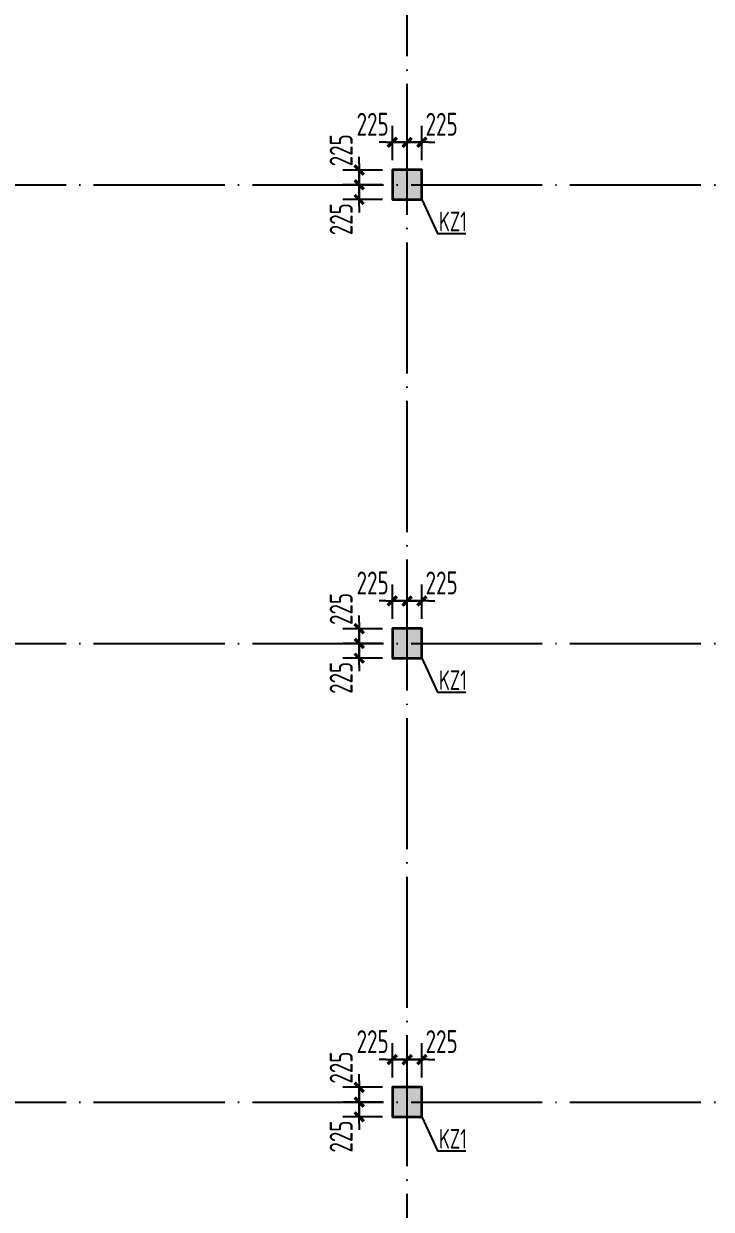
# Model space of a CAD drawing. Extents: x 8243024 to 8945023, y 669070 to 951310.
# Drawn here: x 8509716 to 8520200, y 915122 to 933216 of the extents above; entities that cross this region are included whole.
import ezdxf

# ---------------------------------------------------------------- set-up
doc = ezdxf.new("R2010")
doc.units = 0
doc.header["$LTSCALE"] = 1000
doc.linetypes.add('DOTE', pattern=[2.42, 2, -0.2, 0.02, -0.2])
doc.layers.get('0').update_dxf_attribs({"linetype": 'CONTINUOUS'})
doc.layers.get('Defpoints').update_dxf_attribs({"linetype": 'CONTINUOUS'})
for name, color, linetype in [('DIM', 3, 'CONTINUOUS'), ('DOTE', 1, 'DOTE'), ('PUB_TEXT', 7, 'CONTINUOUS'), ('柱涂实', 54, 'CONTINUOUS')]:
    doc.layers.add(name, color=color, linetype=linetype)
doc.layers.add('柱', color=2, linetype='CONTINUOUS', lineweight=35)
doc.styles.add('HZTXT', font='tssdeng.shx', dxfattribs={"width": 0.75, "bigfont": 'HZTXT.shx'})
doc.styles.add('TSSD_Dimension', font='Tssdeng.shx', dxfattribs={"width": 0.7, "bigfont": 'tssdchn.shx'})
doc.dimstyles.new('TSSD_100_100$0', dxfattribs={"dimtxt": 350, "dimasz": 100, "dimexe": 250, "dimexo": 150, "dimgap": 100, "dimtad": 1, "dimdec": 0, "dimzin": 0, "dimdsep": 46, "dimtxsty": 'TSSD_Dimension', "dimblk": '_TSDBK', "dimblk1": '_TSDBK', "dimblk2": '_TSDBK', "dimsah": 1, "dimcen": 0, "dimclrt": 7, "dimadec": 0, "dimazin": 0, "dimtfac": 1, "dimtdec": 0, "dimtix": 1, "dimtmove": 2, "dimatfit": 3, "dimldrblk": '_TSDBK', "dimfxl": 0, "dimtolj": 1, "dimtzin": 0, "dimarcsym": 0})

# ---------------------------------------------------------------- blocks, each defined once
blk = doc.blocks.new('_TSDBK')
blk.add_line((-1, 0), (1.5, 0))
at = {"const_width": 0.5}
blk.add_lwpolyline([(-0.7, -0.7), (0.7, 0.7)], dxfattribs=at)
blk = doc.blocks.new('*D1142')
at = {"layer": 'Defpoints', "color": 0}
for p in [(8515337, 916983), (8514831, 916758), (8515337, 916758)]:
    blk.add_point(p, dxfattribs=at)
at = {"layer": 'DIM', "color": 0, "lineweight": -2}
for p, q in [((8514831, 917083), (8514831, 917183)), ((8515187, 916983), (8514581, 916983)), ((8514831, 916983), (8514831, 916758)), ((8515187, 916758), (8514581, 916758)), ((8514831, 916658), (8514831, 916558))]:
    blk.add_line(p, q, dxfattribs=at)
at = {"layer": 'DIM', "color": 0, "lineweight": -2, "xscale": 100, "yscale": 100, "zscale": 100}
for p, rotation in [((8514831, 916983), 270), ((8514831, 916758), 90)]:
    blk.add_blockref('_TSDBK', p, dxfattribs=dict(at, rotation=rotation))
at = {"layer": 'DIM', "color": 7, "insert": (8514556, 917284), "char_height": 350, "attachment_point": 5, "rotation": 90, "style": 'TSSD_Dimension'}
blk.add_mtext('\\A1;225', dxfattribs=at)
blk = doc.blocks.new('*D1143')
at = {"layer": 'Defpoints', "color": 0}
for p in [(8515337, 916758), (8514831, 916533), (8515337, 916533)]:
    blk.add_point(p, dxfattribs=at)
at = {"layer": 'DIM', "color": 0, "lineweight": -2}
for p, q in [((8514831, 916858), (8514831, 916958)), ((8515187, 916758), (8514581, 916758)), ((8514831, 916758), (8514831, 916533)), ((8515187, 916533), (8514581, 916533)), ((8514831, 916433), (8514831, 916333))]:
    blk.add_line(p, q, dxfattribs=at)
at = {"layer": 'DIM', "color": 0, "lineweight": -2, "xscale": 100, "yscale": 100, "zscale": 100}
for p, rotation in [((8514831, 916758), 270), ((8514831, 916533), 90)]:
    blk.add_blockref('_TSDBK', p, dxfattribs=dict(at, rotation=rotation))
at = {"layer": 'DIM', "color": 7, "insert": (8514556, 916232), "char_height": 350, "attachment_point": 5, "rotation": 90, "style": 'TSSD_Dimension'}
blk.add_mtext('\\A1;225', dxfattribs=at)
blk = doc.blocks.new('*D1144')
at = {"layer": 'Defpoints', "color": 0}
for p in [(8515787, 917406), (8515562, 916983), (8515787, 916983)]:
    blk.add_point(p, dxfattribs=at)
at = {"layer": 'DIM', "color": 0, "lineweight": -2}
for p, q in [((8515562, 917133), (8515562, 917656)), ((8515787, 917133), (8515787, 917656)), ((8515462, 917406), (8515362, 917406)), ((8515562, 917406), (8515787, 917406)), ((8515887, 917406), (8515987, 917406))]:
    blk.add_line(p, q, dxfattribs=at)
at = {"layer": 'DIM', "color": 0, "lineweight": -2, "xscale": 100, "yscale": 100, "zscale": 100}
blk.add_blockref('_TSDBK', (8515562, 917406), dxfattribs=at)
at = {"layer": 'DIM', "color": 0, "lineweight": -2, "xscale": 100, "yscale": 100, "zscale": 100, "rotation": 180}
blk.add_blockref('_TSDBK', (8515787, 917406), dxfattribs=at)
at = {"layer": 'DIM', "color": 7, "insert": (8516088, 917681), "char_height": 350, "attachment_point": 5, "style": 'TSSD_Dimension'}
blk.add_mtext('\\A1;225', dxfattribs=at)
blk = doc.blocks.new('*D1145')
at = {"layer": 'Defpoints', "color": 0}
for p in [(8515562, 917406), (8515337, 916983), (8515562, 916983)]:
    blk.add_point(p, dxfattribs=at)
at = {"layer": 'DIM', "color": 0, "lineweight": -2}
for p, q in [((8515337, 917133), (8515337, 917656)), ((8515562, 917133), (8515562, 917656)), ((8515237, 917406), (8515137, 917406)), ((8515337, 917406), (8515562, 917406)), ((8515662, 917406), (8515762, 917406))]:
    blk.add_line(p, q, dxfattribs=at)
at = {"layer": 'DIM', "color": 0, "lineweight": -2, "xscale": 100, "yscale": 100, "zscale": 100}
blk.add_blockref('_TSDBK', (8515337, 917406), dxfattribs=at)
at = {"layer": 'DIM', "color": 0, "lineweight": -2, "xscale": 100, "yscale": 100, "zscale": 100, "rotation": 180}
blk.add_blockref('_TSDBK', (8515562, 917406), dxfattribs=at)
at = {"layer": 'DIM', "color": 7, "insert": (8515036, 917681), "char_height": 350, "attachment_point": 5, "style": 'TSSD_Dimension'}
blk.add_mtext('\\A1;225', dxfattribs=at)
blk = doc.blocks.new('*D1146')
at = {"layer": 'Defpoints', "color": 0}
for p in [(8515337, 923983), (8514831, 923758), (8515337, 923758)]:
    blk.add_point(p, dxfattribs=at)
at = {"layer": 'DIM', "color": 0, "lineweight": -2}
for p, q in [((8514831, 924083), (8514831, 924183)), ((8515187, 923983), (8514581, 923983)), ((8514831, 923983), (8514831, 923758)), ((8515187, 923758), (8514581, 923758)), ((8514831, 923658), (8514831, 923558))]:
    blk.add_line(p, q, dxfattribs=at)
at = {"layer": 'DIM', "color": 0, "lineweight": -2, "xscale": 100, "yscale": 100, "zscale": 100}
for p, rotation in [((8514831, 923983), 270), ((8514831, 923758), 90)]:
    blk.add_blockref('_TSDBK', p, dxfattribs=dict(at, rotation=rotation))
at = {"layer": 'DIM', "color": 7, "insert": (8514556, 924284), "char_height": 350, "attachment_point": 5, "rotation": 90, "style": 'TSSD_Dimension'}
blk.add_mtext('\\A1;225', dxfattribs=at)
blk = doc.blocks.new('*D1147')
at = {"layer": 'Defpoints', "color": 0}
for p in [(8515337, 923758), (8514831, 923533), (8515337, 923533)]:
    blk.add_point(p, dxfattribs=at)
at = {"layer": 'DIM', "color": 0, "lineweight": -2}
for p, q in [((8514831, 923858), (8514831, 923958)), ((8515187, 923758), (8514581, 923758)), ((8514831, 923758), (8514831, 923533)), ((8515187, 923533), (8514581, 923533)), ((8514831, 923433), (8514831, 923333))]:
    blk.add_line(p, q, dxfattribs=at)
at = {"layer": 'DIM', "color": 0, "lineweight": -2, "xscale": 100, "yscale": 100, "zscale": 100}
for p, rotation in [((8514831, 923758), 270), ((8514831, 923533), 90)]:
    blk.add_blockref('_TSDBK', p, dxfattribs=dict(at, rotation=rotation))
at = {"layer": 'DIM', "color": 7, "insert": (8514556, 923232), "char_height": 350, "attachment_point": 5, "rotation": 90, "style": 'TSSD_Dimension'}
blk.add_mtext('\\A1;225', dxfattribs=at)
blk = doc.blocks.new('*D1148')
at = {"layer": 'Defpoints', "color": 0}
for p in [(8515787, 924406), (8515562, 923983), (8515787, 923983)]:
    blk.add_point(p, dxfattribs=at)
at = {"layer": 'DIM', "color": 0, "lineweight": -2}
for p, q in [((8515562, 924133), (8515562, 924656)), ((8515787, 924133), (8515787, 924656)), ((8515462, 924406), (8515362, 924406)), ((8515562, 924406), (8515787, 924406)), ((8515887, 924406), (8515987, 924406))]:
    blk.add_line(p, q, dxfattribs=at)
at = {"layer": 'DIM', "color": 0, "lineweight": -2, "xscale": 100, "yscale": 100, "zscale": 100}
blk.add_blockref('_TSDBK', (8515562, 924406), dxfattribs=at)
at = {"layer": 'DIM', "color": 0, "lineweight": -2, "xscale": 100, "yscale": 100, "zscale": 100, "rotation": 180}
blk.add_blockref('_TSDBK', (8515787, 924406), dxfattribs=at)
at = {"layer": 'DIM', "color": 7, "insert": (8516088, 924681), "char_height": 350, "attachment_point": 5, "style": 'TSSD_Dimension'}
blk.add_mtext('\\A1;225', dxfattribs=at)
blk = doc.blocks.new('*D1149')
at = {"layer": 'Defpoints', "color": 0}
for p in [(8515562, 924406), (8515337, 923983), (8515562, 923983)]:
    blk.add_point(p, dxfattribs=at)
at = {"layer": 'DIM', "color": 0, "lineweight": -2}
for p, q in [((8515337, 924133), (8515337, 924656)), ((8515562, 924133), (8515562, 924656)), ((8515237, 924406), (8515137, 924406)), ((8515337, 924406), (8515562, 924406)), ((8515662, 924406), (8515762, 924406))]:
    blk.add_line(p, q, dxfattribs=at)
at = {"layer": 'DIM', "color": 0, "lineweight": -2, "xscale": 100, "yscale": 100, "zscale": 100}
blk.add_blockref('_TSDBK', (8515337, 924406), dxfattribs=at)
at = {"layer": 'DIM', "color": 0, "lineweight": -2, "xscale": 100, "yscale": 100, "zscale": 100, "rotation": 180}
blk.add_blockref('_TSDBK', (8515562, 924406), dxfattribs=at)
at = {"layer": 'DIM', "color": 7, "insert": (8515036, 924681), "char_height": 350, "attachment_point": 5, "style": 'TSSD_Dimension'}
blk.add_mtext('\\A1;225', dxfattribs=at)
blk = doc.blocks.new('*D1150')
at = {"layer": 'Defpoints', "color": 0}
for p in [(8515337, 930983), (8514831, 930758), (8515337, 930758)]:
    blk.add_point(p, dxfattribs=at)
at = {"layer": 'DIM', "color": 0, "lineweight": -2}
for p, q in [((8514831, 931083), (8514831, 931183)), ((8515187, 930983), (8514581, 930983)), ((8514831, 930983), (8514831, 930758)), ((8515187, 930758), (8514581, 930758)), ((8514831, 930658), (8514831, 930558))]:
    blk.add_line(p, q, dxfattribs=at)
at = {"layer": 'DIM', "color": 0, "lineweight": -2, "xscale": 100, "yscale": 100, "zscale": 100}
for p, rotation in [((8514831, 930983), 270), ((8514831, 930758), 90)]:
    blk.add_blockref('_TSDBK', p, dxfattribs=dict(at, rotation=rotation))
at = {"layer": 'DIM', "color": 7, "insert": (8514556, 931284), "char_height": 350, "attachment_point": 5, "rotation": 90, "style": 'TSSD_Dimension'}
blk.add_mtext('\\A1;225', dxfattribs=at)
blk = doc.blocks.new('*D1151')
at = {"layer": 'Defpoints', "color": 0}
for p in [(8515337, 930758), (8514831, 930533), (8515337, 930533)]:
    blk.add_point(p, dxfattribs=at)
at = {"layer": 'DIM', "color": 0, "lineweight": -2}
for p, q in [((8514831, 930858), (8514831, 930958)), ((8515187, 930758), (8514581, 930758)), ((8514831, 930758), (8514831, 930533)), ((8515187, 930533), (8514581, 930533)), ((8514831, 930433), (8514831, 930333))]:
    blk.add_line(p, q, dxfattribs=at)
at = {"layer": 'DIM', "color": 0, "lineweight": -2, "xscale": 100, "yscale": 100, "zscale": 100}
for p, rotation in [((8514831, 930758), 270), ((8514831, 930533), 90)]:
    blk.add_blockref('_TSDBK', p, dxfattribs=dict(at, rotation=rotation))
at = {"layer": 'DIM', "color": 7, "insert": (8514556, 930232), "char_height": 350, "attachment_point": 5, "rotation": 90, "style": 'TSSD_Dimension'}
blk.add_mtext('\\A1;225', dxfattribs=at)
blk = doc.blocks.new('*D1152')
at = {"layer": 'Defpoints', "color": 0}
for p in [(8515787, 931406), (8515562, 930983), (8515787, 930983)]:
    blk.add_point(p, dxfattribs=at)
at = {"layer": 'DIM', "color": 0, "lineweight": -2}
for p, q in [((8515562, 931133), (8515562, 931656)), ((8515787, 931133), (8515787, 931656)), ((8515462, 931406), (8515362, 931406)), ((8515562, 931406), (8515787, 931406)), ((8515887, 931406), (8515987, 931406))]:
    blk.add_line(p, q, dxfattribs=at)
at = {"layer": 'DIM', "color": 0, "lineweight": -2, "xscale": 100, "yscale": 100, "zscale": 100}
blk.add_blockref('_TSDBK', (8515562, 931406), dxfattribs=at)
at = {"layer": 'DIM', "color": 0, "lineweight": -2, "xscale": 100, "yscale": 100, "zscale": 100, "rotation": 180}
blk.add_blockref('_TSDBK', (8515787, 931406), dxfattribs=at)
at = {"layer": 'DIM', "color": 7, "insert": (8516088, 931681), "char_height": 350, "attachment_point": 5, "style": 'TSSD_Dimension'}
blk.add_mtext('\\A1;225', dxfattribs=at)
blk = doc.blocks.new('*D1153')
at = {"layer": 'Defpoints', "color": 0}
for p in [(8515562, 931406), (8515337, 930983), (8515562, 930983)]:
    blk.add_point(p, dxfattribs=at)
at = {"layer": 'DIM', "color": 0, "lineweight": -2}
for p, q in [((8515337, 931133), (8515337, 931656)), ((8515562, 931133), (8515562, 931656)), ((8515237, 931406), (8515137, 931406)), ((8515337, 931406), (8515562, 931406)), ((8515662, 931406), (8515762, 931406))]:
    blk.add_line(p, q, dxfattribs=at)
at = {"layer": 'DIM', "color": 0, "lineweight": -2, "xscale": 100, "yscale": 100, "zscale": 100}
blk.add_blockref('_TSDBK', (8515337, 931406), dxfattribs=at)
at = {"layer": 'DIM', "color": 0, "lineweight": -2, "xscale": 100, "yscale": 100, "zscale": 100, "rotation": 180}
blk.add_blockref('_TSDBK', (8515562, 931406), dxfattribs=at)
at = {"layer": 'DIM', "color": 7, "insert": (8515036, 931681), "char_height": 350, "attachment_point": 5, "style": 'TSSD_Dimension'}
blk.add_mtext('\\A1;225', dxfattribs=at)

msp = doc.modelspace()

# ---------------------------------------------------------------- hatches: boundary and pattern name
at = {"layer": '柱涂实'}
for points in [[(8515787.3, 930533.1), (8515787.3, 930983.1), (8515337.3, 930983.1), (8515337.3, 930533.1)], [(8515787.3, 923533.1), (8515787.3, 923983.1), (8515337.3, 923983.1), (8515337.3, 923533.1)], [(8515787.3, 916533.1), (8515787.3, 916983.1), (8515337.3, 916983.1), (8515337.3, 916533.1)]]:
    msp.add_hatch(color=256, dxfattribs=at).paths.add_polyline_path(points)

# ---------------------------------------------------------------- linework, layer by layer
at = {"layer": 'DOTE'}
for p, q in [((8515562.3, 901258.1), (8515562.3, 946258.1)), ((8435762.3, 930758.1), (8566062.3, 930758.1)), ((8435762.3, 923758.1), (8566062.3, 923758.1)), ((8435762.3, 916758.1), (8566062.3, 916758.1))]:
    msp.add_line(p, q, dxfattribs=at)
at = {"layer": 'PUB_TEXT', "color": 7}
for points in [[(8515787.3, 930533.1), (8516026.7, 930015.3), (8516457.9, 930015.3)], [(8515787.3, 923533.1), (8516026.7, 923015.3), (8516457.9, 923015.3)], [(8515787.3, 916533.1), (8516026.7, 916015.3), (8516457.9, 916015.3)]]:
    msp.add_lwpolyline(points, dxfattribs=at)
at = {"layer": '柱'}
for points in [[(8515787.3, 930533.1), (8515787.3, 930983.1), (8515337.3, 930983.1), (8515337.3, 930533.1)], [(8515787.3, 923533.1), (8515787.3, 923983.1), (8515337.3, 923983.1), (8515337.3, 923533.1)], [(8515787.3, 916533.1), (8515787.3, 916983.1), (8515337.3, 916983.1), (8515337.3, 916533.1)]]:
    msp.add_lwpolyline(points, close=True, dxfattribs=at)
at = {"layer": '柱涂实', "linetype": 'Continuous'}
for points in [[(8515787.3, 930533.1), (8515787.3, 930983.1), (8515337.3, 930983.1), (8515337.3, 930533.1)], [(8515787.3, 923533.1), (8515787.3, 923983.1), (8515337.3, 923983.1), (8515337.3, 923533.1)], [(8515787.3, 916533.1), (8515787.3, 916983.1), (8515337.3, 916983.1), (8515337.3, 916533.1)]]:
    msp.add_lwpolyline(points, close=True, dxfattribs=at)

# ---------------------------------------------------------------- texts
at = {"layer": 'PUB_TEXT', "color": 6, "style": 'HZTXT', "width": 0.7}
for p in [(8516048.3, 930047.3), (8516048.3, 923047.3), (8516048.3, 916047.3)]:
    msp.add_text('KZ1', height=300, dxfattribs=at).set_placement(p)

# ---------------------------------------------------------------- dimensions: what is measured, and where the dimension line sits
at = {"layer": 'DIM'}
for base, p1, p2, picture, middle in [((8515562.3, 931406), (8515337.3, 930983.1), (8515562.3, 930983.1), '*D1153', (8515036.2, 931681)), ((8515787.3, 931406), (8515562.3, 930983.1), (8515787.3, 930983.1), '*D1152', (8516088.4, 931681)), ((8515562.3, 924406), (8515337.3, 923983.1), (8515562.3, 923983.1), '*D1149', (8515036.2, 924681)), ((8515787.3, 924406), (8515562.3, 923983.1), (8515787.3, 923983.1), '*D1148', (8516088.4, 924681)), ((8515562.3, 917406), (8515337.3, 916983.1), (8515562.3, 916983.1), '*D1145', (8515036.2, 917681)), ((8515787.3, 917406), (8515562.3, 916983.1), (8515787.3, 916983.1), '*D1144', (8516088.4, 917681))]:
    dim = msp.add_linear_dim(base=base, p1=p1, p2=p2, dimstyle='TSSD_100_100$0', dxfattribs=at)
    dim.commit()
    dim.dimension.update_dxf_attribs({"geometry": picture, "text_midpoint": middle, "dimtype": 160})
for base, p1, p2, picture, middle in [((8514831.2, 930758.1), (8515337.3, 930983.1), (8515337.3, 930758.1), '*D1150', (8514556.2, 931284.2)), ((8514831.2, 930533.1), (8515337.3, 930758.1), (8515337.3, 930533.1), '*D1151', (8514556.2, 930232)), ((8514831.2, 923758.1), (8515337.3, 923983.1), (8515337.3, 923758.1), '*D1146', (8514556.2, 924284.2)), ((8514831.2, 923533.1), (8515337.3, 923758.1), (8515337.3, 923533.1), '*D1147', (8514556.2, 923232)), ((8514831.2, 916758.1), (8515337.3, 916983.1), (8515337.3, 916758.1), '*D1142', (8514556.2, 917284.2)), ((8514831.2, 916533.1), (8515337.3, 916758.1), (8515337.3, 916533.1), '*D1143', (8514556.2, 916232))]:
    dim = msp.add_linear_dim(base=base, p1=p1, p2=p2, angle=90, dimstyle='TSSD_100_100$0', dxfattribs=at)
    dim.commit()
    dim.dimension.update_dxf_attribs({"geometry": picture, "text_midpoint": middle, "dimtype": 160})

doc.saveas('drawing.dxf')
